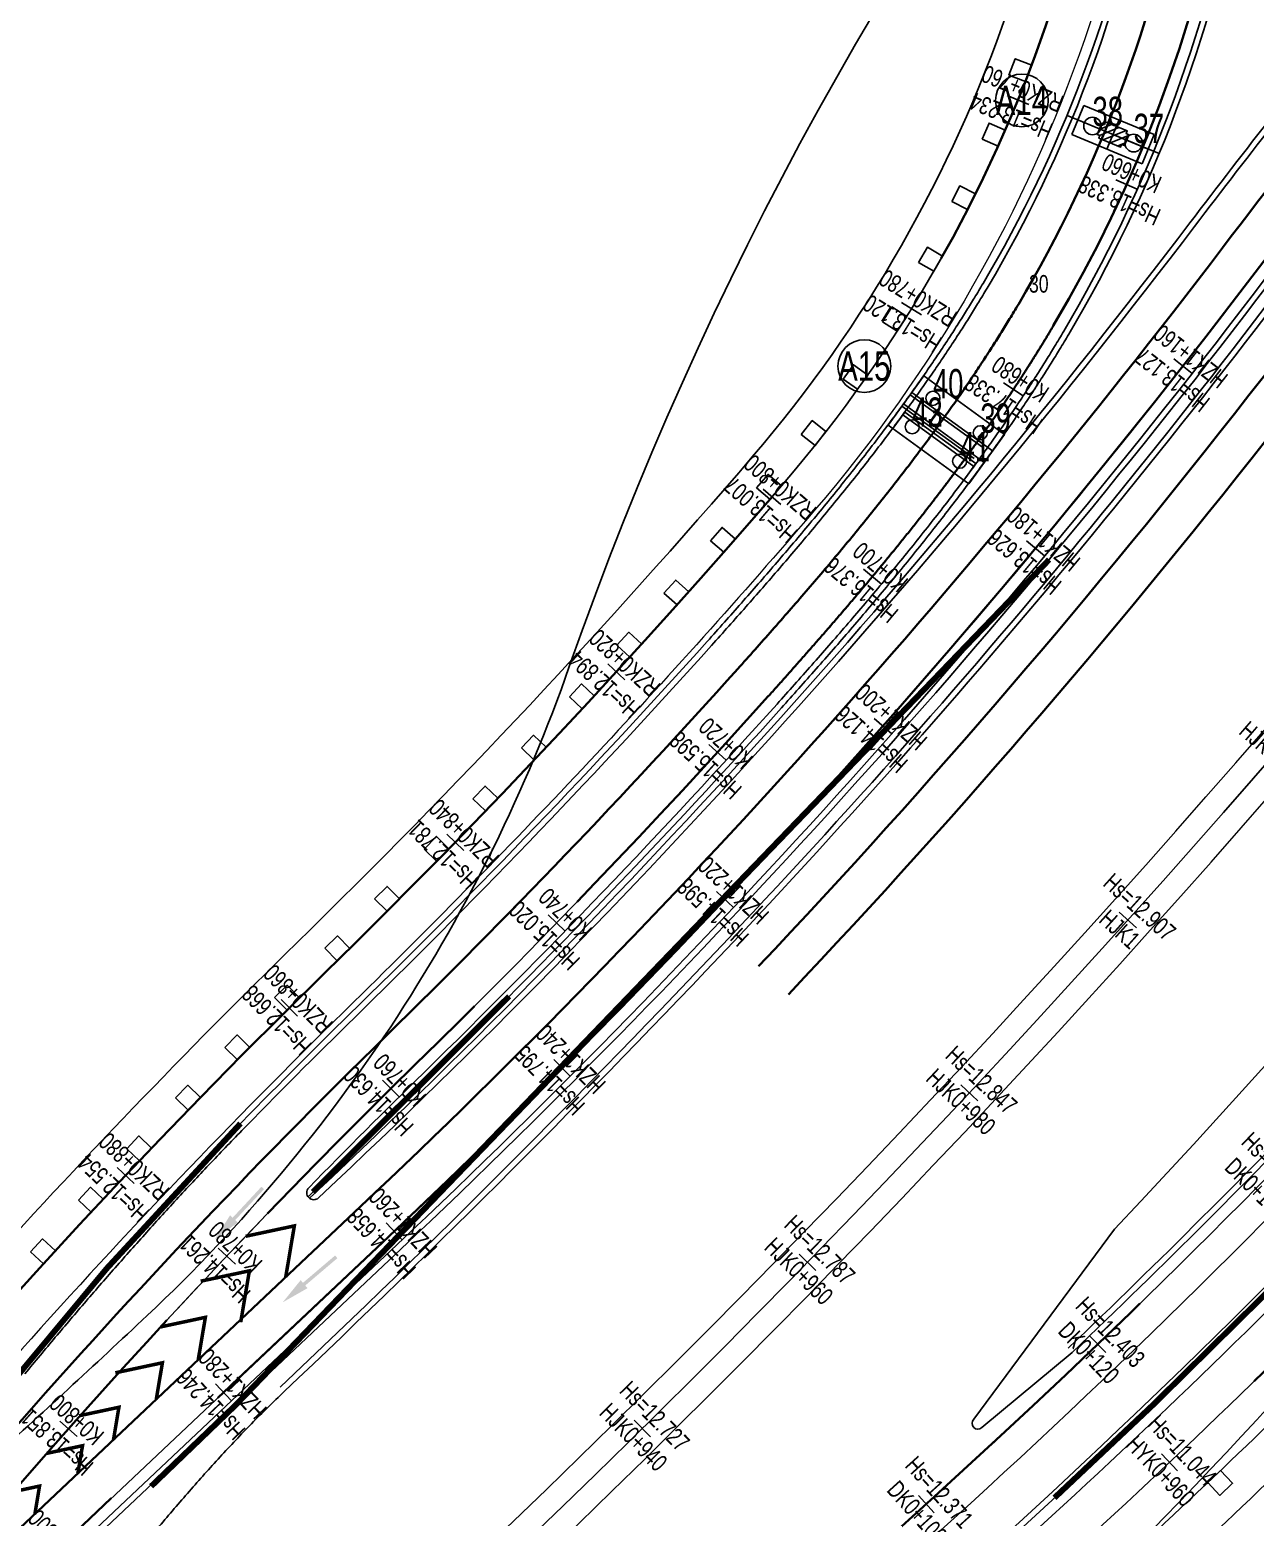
# Model space of a CAD drawing. Extents: x 0 to 558779, y 0 to 2762081.
# Drawn here: x 519588.3 to 519692.8, y 2757285.2 to 2757412.1 of the extents above; entities that cross this region are included whole.
import ezdxf
from ezdxf.enums import TextEntityAlignment as Align

# ---------------------------------------------------------------- set-up
doc = ezdxf.new("R2010")
doc.units = 0
doc.header["$LTSCALE"] = 20
for name, pattern in [('ACAD_ISO03W100', [30, 12, -18]), ('CENTER', [2, 1.25, -0.25, 0.25, -0.25]), ('DASHED', [19.05, 12.7, -6.35]), ('HIDDEN', [0.375, 0.25, -0.125])]:
    doc.linetypes.add(name, pattern=pattern)
for name, color, linetype in [('0JT-地面箭头', 255, 'Continuous'), ('B-标线', 8, 'Continuous'), ('DL-中心线', 10, 'Continuous'), ('DL-人行道边线', 1, 'Continuous'), ('DL-挡墙范围', 2, 'HIDDEN'), ('DL-树池', 110, 'Continuous'), ('DL-非机动车道边线', 6, 'Continuous'), ('L-洛秀互通匝道边线', 140, 'Continuous'), ('L-脊线', 222, 'Continuous'), ('L-辅路绿化带', 3, 'Continuous'), ('QL-分孔线', 4, 'Continuous'), ('QL-墩号', 6, 'Continuous'), ('QL-桥墩', 191, 'Continuous'), ('QL-桥跨数值', 6, 'Continuous'), ('RD-红线', 230, 'Continuous'), ('XW_A', 7, 'Continuous'), ('XW_D', 7, 'Continuous'), ('XW_HY-海江大道右辅路', 7, 'Continuous'), ('XW_HZ（南）-海江大道左辅路', 7, 'Continuous'), ('XW_RZ-海江左慢行', 7, 'Continuous'), ('XW_海江大道（2000坐标）', 7, 'Continuous'), ('XW_辅助线', 7, 'Continuous'), ('YD-G2', 96, 'Continuous'), ('桩号-A', 7, 'Continuous'), ('桩号-D', 7, 'Continuous'), ('桩号-HY-海江大道右辅路', 7, 'Continuous'), ('桩号-HZ（南）-海江大道左辅路', 7, 'Continuous'), ('桩号-RZ-海江左慢行', 7, 'Continuous'), ('桩号-海江大道（2000坐标）', 7, 'Continuous'), ('设计高-A', 7, 'Continuous'), ('设计高-D', 7, 'Continuous'), ('设计高-HY-海江大道右辅路', 7, 'Continuous'), ('设计高-HZ（南）-海江大道左辅路', 7, 'Continuous'), ('设计高-RZ-海江左慢行', 7, 'Continuous'), ('设计高-地面高-A', 7, 'Continuous'), ('设计高-地面高-D', 7, 'Continuous'), ('设计高-地面高-HY-海江大道右辅路', 7, 'Continuous'), ('设计高-地面高-HZ（南）-海江大道左辅路', 7, 'Continuous'), ('设计高-地面高-RZ-海江左慢行', 7, 'Continuous'), ('设计高-地面高-海江大道（2000坐标）', 7, 'Continuous'), ('设计高-海江大道（2000坐标）', 7, 'Continuous')]:
    doc.layers.add(name, color=color, linetype=linetype)
doc.layers.add('坐标标注', color=6, linetype='Continuous', plot=False)
doc.styles.get("Standard").update_dxf_attribs({"font": 'fsdb_e.shx', "width": 0.7, "bigfont": 'hzdx.shx'})
pattern_1 = [(0, (0, 2e-10), (0, 6.985), [5.08, -1.905]), (90, (0, 2e-10), (-6.985, 4e-16), [5.08, -1.905])]

# ---------------------------------------------------------------- blocks, each defined once
blk = doc.blocks.new('shuchi02')
at = {"layer": 'DL-树池', "color": 3}
blk.add_lwpolyline([(-0.75, 0), (0.75, 0), (0.75, -1.5), (-0.75, -1.5)], close=True, dxfattribs=at)
blk = doc.blocks.new('shuchi01')
at = {"layer": 'DL-树池', "color": 3}
blk.add_lwpolyline([(-0.75, 1.5), (0.75, 1.5), (0.75, 0), (-0.75, 0)], close=True, dxfattribs=at)
blk = doc.blocks.new('(9-1)8.5m花瓶墩单排桩2根1.5')
h = blk.add_hatch()
h.set_pattern_fill('ANGLE', color=256)
h.set_pattern_definition(pattern_1)
h.paths.add_polyline_path([(-1.25, -0.5), (-1.25, 0.5), (-1, 0.5), (-1, 0.75), (1, 0.75), (1, 0.5), (1.25, 0.5), (1.25, -0.5), (1, -0.5), (1, -0.75), (-1, -0.75), (-1, -0.5)])
h = blk.add_hatch()
h.set_pattern_fill('ANGLE', color=256)
h.set_pattern_definition(pattern_1)
h.paths.add_polyline_path([(-1.25, -0.5), (-1.25, 0.5), (-1, 0.5), (-1, 0.75), (1, 0.75), (1, 0.5), (1.25, 0.5), (1.25, -0.5), (1, -0.5), (1, -0.75), (-1, -0.75), (-1, -0.5)])
h = blk.add_hatch()
h.set_pattern_fill('ANSI31', color=3, scale=0.15)
h.paths.add_polyline_path([(-1.25, -0.5), (-1.25, 0.5), (-1, 0.5), (-1, 0.75), (1, 0.75), (1, 0.5), (1.25, 0.5), (1.25, -0.5), (1, -0.5), (1, -0.75), (-1, -0.75), (-1, -0.5)])
at = {"layer": 'QL-桥墩', "color": 1}
for p, q in [((-3.25, -1.35), (-3.25, 1.35)), ((-3.25, 1.35), (3.25, 1.35)), ((3.25, 1.35), (3.25, -1.35)), ((3.25, -1.35), (-3.25, -1.35))]:
    blk.add_line(p, q, dxfattribs=at)
at = {"layer": 'QL-桥墩', "color": 3, "linetype": 'CENTER'}
for p, q in [((0, -1.35), (0, 1.35)), ((3.25, 0), (-3.25, 0))]:
    blk.add_line(p, q, dxfattribs=at)
at = {"layer": 'QL-桥墩', "color": 1, "ltscale": 0.1}
blk.add_lwpolyline([(-1.25, -0.5), (-1.25, 0.5), (-1, 0.5), (-1, 0.75), (1, 0.75), (1, 0.5), (1.25, 0.5), (1.25, -0.5), (1, -0.5), (1, -0.75), (-1, -0.75), (-1, -0.5)], close=True, dxfattribs=at)
at = {"layer": 'QL-桥墩', "color": 3}
for centre in [(-1.9, 0), (1.9, 0)]:
    blk.add_circle(centre, 0.75, dxfattribs=at)
blk = doc.blocks.new('8.5米薄壁台')
at = {"layer": 'QL-桥墩', "color": 1}
for p, q in [((-2.25, 4.25), (-2.25, -4.25)), ((-2.25, 4.25), (2.95, 4.25)), ((2.95, 4.25), (2.95, -4.25)), ((-2.25, -4.25), (2.95, -4.25))]:
    blk.add_line(p, q, dxfattribs=at)
at = {"layer": 'QL-桥墩'}
blk.add_line((-0.5, 4.25), (1.2, 4.25), dxfattribs=at)
at = {"layer": 'QL-桥墩', "color": 3, "linetype": 'DASHED', "ltscale": 0.03}
for p, q in [((-0.25, 4.25), (-0.25, -4.25)), ((0.95, 4.25), (0.95, -4.25))]:
    blk.add_line(p, q, dxfattribs=at)
at = {"layer": 'QL-桥墩', "color": 3}
for p, q in [((0, 4.25), (0, -4.25)), ((1.2, 4.25), (1.2, -4.25)), ((-2.25, 3.75), (-0.5, 3.75)), ((-0.8, 3.75), (-0.8, -3.75)), ((-0.5, 3.75), (-0.5, -3.75)), ((-2.25, -3.75), (-0.5, -3.75))]:
    blk.add_line(p, q, dxfattribs=at)
for centre in [(-1.15, 2.5), (1.85, 2.5), (-1.15, -2.5), (1.85, -2.5)]:
    blk.add_circle(centre, 0.6, dxfattribs=at)

msp = doc.modelspace()

# ---------------------------------------------------------------- hatches: boundary and pattern name
at = {"layer": '0JT-地面箭头', "linetype": 'ACAD_ISO03W100'}
for points in [[(519604.069, 2757308.864), (519606.032, 2757310.316), (519605.812, 2757310.52), (519608.263, 2757313.157), (519608.043, 2757313.362), (519605.593, 2757310.724), (519605.373, 2757310.928)], [(519609.857, 2757303.495), (519611.977, 2757304.707), (519611.782, 2757304.936), (519614.525, 2757307.268), (519614.33, 2757307.497), (519611.588, 2757305.164), (519611.394, 2757305.393)]]:
    msp.add_hatch(color=256, dxfattribs=at).paths.add_polyline_path(points)

# ---------------------------------------------------------------- linework, layer by layer
at = {"layer": 'B-标线', "lineweight": 35, "flags": 128}
for points in [[(519983.23, 2758043.567), (519855.439, 2757681.224, -0.0468929), (519779.103, 2757515.992, -0.0431203), (519714.602, 2757424.231, 0.012242), (519690.038, 2757393.503, -0.0410864), (519616.51, 2757311.677), (519534.865, 2757234.597, 0.0025362), (519529.7, 2757229.672, 0.0025362)], [(519750.839, 2757465.494, 0.0120297), (519729.303, 2757433.391, -0.0475201), (519650.458, 2757332.177, -0.0475201)], [(519753.698, 2757463.475, 0.0120297), (519732.256, 2757431.512, -0.0475201), (519653.003, 2757329.774)], [(519686.812, 2757426.272, -0.0869089), (519672.616, 2757388.666, -0.0030719), (519671.868, 2757387.419, -0.0027325), (519671.168, 2757386.283, -0.0027325), (519670.433, 2757385.118, -0.0027325), (519669.66, 2757383.923, -0.0027325), (519668.845, 2757382.693, -0.0027325), (519667.985, 2757381.425, -0.0027325), (519667.075, 2757380.113, -0.0027325), (519666.108, 2757378.752, -0.0027325), (519665.077, 2757377.334, -0.0027325), (519663.973, 2757375.85, -0.0027325), (519662.783, 2757374.286, -0.0027325), (519661.49, 2757372.625, -0.0026271), (519660.129, 2757370.915, -0.0024163), (519658.749, 2757369.217, -0.0022056), (519657.352, 2757367.529, -0.0019948), (519655.938, 2757365.851, -0.001784), (519654.51, 2757364.181, -0.0015732), (519653.069, 2757362.518, -0.0013624), (519651.617, 2757360.862, -0.0011516), (519650.153, 2757359.211, -0.0009408), (519648.681, 2757357.563, -0.0163718), (519618.726, 2757326.286, 0.0199711), (519585.644, 2757291.244, -0.0243726)]]:
    msp.add_lwpolyline(points, format="xyb", dxfattribs=at)
at = {"layer": 'B-标线', "linetype": 'HIDDEN', "lineweight": 35, "ltscale": 5, "flags": 128}
for points in [[(519986.531, 2758042.403), (519858.74, 2757680.06, -0.0468929), (519782.129, 2757514.234, -0.0431203), (519717.282, 2757421.979, 0.012242), (519692.824, 2757391.385, -0.0410864), (519618.913, 2757309.132), (519537.267, 2757232.052, 0.0025362), (519532.129, 2757227.151, 0.0025362)], [(519188.271, 2757654.447, 0.0103217), (519373.607, 2757635.849, 0.0089021), (519426.915, 2757632.563, 0.0001389), (519427.753, 2757632.527, 0.0002778), (519429.467, 2757632.454, 0.0002778), (519431.233, 2757632.38, 0.0002778), (519433.058, 2757632.307, 0.0002778), (519434.946, 2757632.232, 0.0002778), (519436.906, 2757632.157, 0.0002778), (519438.947, 2757632.082, 0.0002778), (519441.078, 2757632.005, 0.0002778), (519443.313, 2757631.927, 0.0002778), (519445.67, 2757631.847, 0.0002778), (519448.17, 2757631.766, 0.0002778), (519450.843, 2757631.681, 0.0002778), (519453.731, 2757631.594, 0.0002778), (519456.896, 2757631.501, 0.0002623), (519460.228, 2757631.407, 0.0002315), (519463.56, 2757631.316, 0.0002006), (519466.892, 2757631.228, 0.0001698), (519470.224, 2757631.143, 0.0001389), (519473.556, 2757631.059, 0.000108), (519476.889, 2757630.978, 0.0000772), (519480.221, 2757630.897, 0.0000463), (519483.553, 2757630.817, 0.0000154), (519486.886, 2757630.738, -0.0001286), (519490.218, 2757630.658, -0.0003858), (519493.55, 2757630.575, -0.000643), (519496.883, 2757630.485, -0.0009002), (519500.214, 2757630.385, -0.0011574), (519503.546, 2757630.271, -0.0014146), (519506.877, 2757630.14, -0.0016718), (519510.206, 2757629.988, -0.001929), (519513.535, 2757629.812, -0.0021862), (519516.862, 2757629.609, -0.0023148), (519520.021, 2757629.388, -0.0023148), (519522.901, 2757629.159, -0.0023148), (519525.565, 2757628.923, -0.0023148), (519528.054, 2757628.678, -0.0023148), (519530.398, 2757628.426, -0.0023148), (519532.62, 2757628.167, -0.0023148), (519534.736, 2757627.9, -0.0023148), (519536.759, 2757627.625, -0.0023148), (519538.7, 2757627.344, -0.0023148), (519540.568, 2757627.055, -0.0023148), (519542.37, 2757626.759, -0.0023148), (519544.112, 2757626.457, -0.0023148), (519545.799, 2757626.148, -0.0011574), (519546.623, 2757625.991, -0.3342123), (519691.822, 2757465.459, -0.0031293), (519692.008, 2757463.245, -0.003215), (519692.166, 2757461.028, -0.0033008), (519692.296, 2757458.81, -0.0033865), (519692.395, 2757456.59, -0.0034722), (519692.465, 2757454.369, -0.003558), (519692.503, 2757452.147, -0.0036437), (519692.509, 2757449.925, -0.0037294), (519692.482, 2757447.703, -0.0038152), (519692.422, 2757445.481, -0.003858), (519692.328, 2757443.285, -0.003858), (519692.204, 2757441.137, -0.003858), (519692.049, 2757439.035, -0.003858), (519691.866, 2757436.975, -0.003858), (519691.655, 2757434.958, -0.003858), (519691.417, 2757432.98, -0.003858), (519691.153, 2757431.04, -0.003858), (519690.865, 2757429.138, -0.003858), (519690.552, 2757427.27, -0.0034722), (519690.251, 2757425.619, -0.0869089), (519675.628, 2757386.884, -0.0030719), (519674.858, 2757385.6, -0.0027325), (519674.138, 2757384.431, -0.0027325), (519673.382, 2757383.234, -0.0027325), (519672.588, 2757382.006, -0.0027325), (519671.753, 2757380.744, -0.0027325), (519670.871, 2757379.445, -0.0027325), (519669.939, 2757378.102, -0.0027325), (519668.95, 2757376.709, -0.0027325), (519667.897, 2757375.261, -0.0027325), (519666.77, 2757373.745, -0.0027325), (519665.556, 2757372.151, -0.0027325), (519664.24, 2757370.46, -0.0026271), (519662.856, 2757368.722, -0.0024163), (519661.455, 2757366.997, -0.0022056), (519660.038, 2757365.285, -0.0019948), (519658.607, 2757363.585, -0.001784), (519657.162, 2757361.896, -0.0015732), (519655.707, 2757360.217, -0.0013624), (519654.241, 2757358.547, -0.0011516), (519652.768, 2757356.883, -0.0009408), (519651.287, 2757355.226, -0.0163718), (519621.173, 2757323.784, 0.0199711), (519588.283, 2757288.944, -0.0243726), (519547.78, 2757246.79)]]:
    msp.add_lwpolyline(points, format="xyb", dxfattribs=at)
at = {"layer": 'B-标线', "lineweight": 35, "const_width": 0.3, "flags": 128}
for points in [[(519606.701, 2757309.138), (519610.853, 2757310.024), (519610.115, 2757305.639)], [(519602.865, 2757305.304), (519607.017, 2757306.19), (519606.278, 2757301.804)], [(519599.448, 2757301.405), (519603.264, 2757302.219), (519602.653, 2757298.594)], [(519595.584, 2757297.485), (519599.599, 2757298.342), (519599.073, 2757295.214)], [(519592.482, 2757293.817), (519595.889, 2757294.545), (519595.422, 2757291.767)], [(519589.731, 2757290.613), (519592.784, 2757291.265), (519592.385, 2757288.901)], [(519586.88, 2757287.34), (519589.119, 2757287.818), (519588.719, 2757285.439)]]:
    msp.add_lwpolyline(points, dxfattribs=at)
at = {"layer": 'DL-中心线', "linetype": 'CENTER', "lineweight": 35, "ltscale": 5, "flags": 128}
for points in [[(519363.527, 2756865.285, -0.0640305), (519480.744, 2757085.351, -0.0528813), (519557.501, 2757172.344), (519677.841, 2757282.704, 0.0308215), (519737.675, 2757344.78, -0.0161286), (519785.39, 2757397.285, 0.1076188), (519897.596, 2757578.067), (519932.402, 2757676.128, -0.0149276), (519945.386, 2757709.511, -0.0002025), (519945.577, 2757709.961, -0.0004051), (519945.969, 2757710.882, -0.0004051), (519946.374, 2757711.83, -0.0004051), (519946.794, 2757712.809, -0.0004051), (519947.231, 2757713.821, -0.0004051), (519947.686, 2757714.871, -0.0004051), (519948.161, 2757715.963, -0.0004051), (519948.66, 2757717.103, -0.0004051), (519949.184, 2757718.298, -0.0004051), (519949.739, 2757719.556, -0.0004051), (519950.33, 2757720.89, -0.0004051), (519950.964, 2757722.315, -0.0004051), (519951.652, 2757723.854, -0.0004051), (519952.408, 2757725.539, -0.0003826), (519953.207, 2757727.312, -0.0003376), (519954.009, 2757729.084, -0.0002926), (519954.812, 2757730.854, -0.0002476), (519955.618, 2757732.624, -0.0002025), (519956.425, 2757734.393, -0.0001575), (519957.234, 2757736.161, -0.0001125), (519958.043, 2757737.929, -0.0000675), (519958.853, 2757739.697, -0.0000225), (519959.664, 2757741.464, 0.0000375), (519960.474, 2757743.232, 0.0001125), (519961.284, 2757745, 0.0001875), (519962.093, 2757746.768, 0.0002626), (519962.9, 2757748.537, 0.0003376), (519963.705, 2757750.307, 0.0004126), (519964.508, 2757752.078, 0.0004876), (519965.307, 2757753.85, 0.0005626), (519966.102, 2757755.625, 0.0006376), (519966.894, 2757757.401, 0.0006752), (519967.641, 2757759.09, 0.0006752), (519968.318, 2757760.633, 0.0006752), (519968.942, 2757762.063, 0.0006752), (519969.521, 2757763.402, 0.0006752), (519970.064, 2757764.666, 0.0006752), (519970.575, 2757765.866, 0.0006752), (519971.06, 2757767.012, 0.0006752), (519971.521, 2757768.11, 0.0006752), (519971.961, 2757769.166, 0.0006752), (519972.383, 2757770.185, 0.0006752), (519972.787, 2757771.171, 0.0006752), (519973.176, 2757772.126, 0.0006752), (519973.551, 2757773.054, 0.0003376), (519973.734, 2757773.508, 0.0402701), (519990.889, 2757828.803, 0.0003376), (519990.996, 2757829.281, 0.0006752), (519991.212, 2757830.257, 0.0006752), (519991.432, 2757831.265, 0.0006752), (519991.656, 2757832.306, 0.0006752), (519991.885, 2757833.385, 0.0006752), (519992.12, 2757834.505, 0.0006752), (519992.362, 2757835.671, 0.0006752), (519992.611, 2757836.89, 0.0006752), (519992.868, 2757838.169, 0.0006752), (519993.136, 2757839.518, 0.0006752), (519993.416, 2757840.95, 0.0006752), (519993.712, 2757842.482, 0.0006752), (519994.027, 2757844.137, 0.0006752), (519994.367, 2757845.953, 0.0006376), (519994.72, 2757847.865, 0.0005626), (519995.068, 2757849.778, 0.0004876), (519995.413, 2757851.691, 0.0004126), (519995.754, 2757853.606, 0.0003376), (519996.092, 2757855.521, 0.0002626), (519996.428, 2757857.436, 0.0001875), (519996.762, 2757859.351, 0.0001125), (519997.095, 2757861.267, 0.0000375), (519997.427, 2757863.183, -0.0000225), (519997.759, 2757865.099, -0.0000675), (519998.092, 2757867.015, -0.0001125), (519998.425, 2757868.93, -0.0001575), (519998.76, 2757870.846, -0.0002025), (519999.096, 2757872.761, -0.0002476), (519999.433, 2757874.676, -0.0002926), (519999.773, 2757876.59, -0.0003376), (520000.115, 2757878.505, -0.0003826), (520000.459, 2757880.418, -0.0004051), (520000.79, 2757882.235, -0.0004051), (520001.094, 2757883.893, -0.0004051), (520001.378, 2757885.427, -0.0004051), (520001.646, 2757886.861, -0.0004051), (520001.901, 2757888.213, -0.0004051), (520002.144, 2757889.495, -0.0004051), (520002.379, 2757890.716, -0.0004051), (520002.605, 2757891.886, -0.0004051), (520002.824, 2757893.009, -0.0004051), (520003.037, 2757894.091, -0.0004051), (520003.245, 2757895.135, -0.0004051), (520003.447, 2757896.147, -0.0004051), (520003.645, 2757897.127, -0.0002025), (520003.743, 2757897.607, -0.0205644), (520015.566, 2757945.503), (520034.389, 2758010.197, -0.0139815), (520060.063, 2758090.044), (520086.942, 2758166.257, 0.0147938), (520122.979, 2758278.961, -0.0147938), (520159.016, 2758391.664), (520173.526, 2758432.806)], [(520012.027, 2758114.695), (519858.74, 2757680.06, -0.0468929), (519782.129, 2757514.234, -0.0431203), (519717.282, 2757421.979, 0.012242), (519692.824, 2757391.385, -0.0410864), (519618.913, 2757309.132), (519537.267, 2757232.052, 0.0918922), (519386.768, 2757026.023), (519356.074, 2756962.094, 0.021525), (519321.436, 2756881.202)], [(519972.856, 2758047.225), (519967.618, 2758032.372, -0.1331082), (519905.246, 2757941.929), (519834.024, 2757881.645, 0.024432), (519798.335, 2757848.312), (519745.375, 2757793.77, 0.1531871), (519723.827, 2757750.995, -0.0264889), (519719.296, 2757730.309), (519694.524, 2757640.305, -0.1563706), (519677.824, 2757614.75, 0.2358019), (519655.675, 2757565.927), (519656.284, 2757549.573, 0.1125263), (519662.027, 2757528.103, -0.1102366), (519681.372, 2757457.065, -0.1911274), (519652.574, 2757373.373, -0.0218671), (519613.482, 2757331.648, 0.0327793), (519560.053, 2757272.069, -0.037184), (519540.027, 2757250.129), (519529.545, 2757240.233, 0.0025362), (519524.323, 2757235.253)], [(519188.271, 2757654.447, 0.0103217), (519373.607, 2757635.849, 0.0089021), (519426.915, 2757632.563, 0.0001389), (519427.753, 2757632.527, 0.0002778), (519429.467, 2757632.454, 0.0002778), (519431.233, 2757632.38, 0.0002778), (519433.058, 2757632.307, 0.0002778), (519434.946, 2757632.232, 0.0002778), (519436.906, 2757632.157, 0.0002778), (519438.947, 2757632.082, 0.0002778), (519441.078, 2757632.005, 0.0002778), (519443.313, 2757631.927, 0.0002778), (519445.67, 2757631.847, 0.0002778), (519448.17, 2757631.766, 0.0002778), (519450.843, 2757631.681, 0.0002778), (519453.731, 2757631.594, 0.0002778), (519456.896, 2757631.501, 0.0002623), (519460.228, 2757631.407, 0.0002315), (519463.56, 2757631.316, 0.0002006), (519466.892, 2757631.228, 0.0001698), (519470.224, 2757631.143, 0.0001389), (519473.556, 2757631.059, 0.000108), (519476.889, 2757630.978, 0.0000772), (519480.221, 2757630.897, 0.0000463), (519483.553, 2757630.817, 0.0000154), (519486.886, 2757630.738, -0.0001286), (519490.218, 2757630.658, -0.0003858), (519493.55, 2757630.575, -0.000643), (519496.883, 2757630.485, -0.0009002), (519500.214, 2757630.385, -0.0011574), (519503.546, 2757630.271, -0.0014146), (519506.877, 2757630.14, -0.0016718), (519510.206, 2757629.988, -0.001929), (519513.535, 2757629.812, -0.0021862), (519516.862, 2757629.609, -0.0023148), (519520.021, 2757629.388, -0.0023148), (519522.901, 2757629.159, -0.0023148), (519525.565, 2757628.923, -0.0023148), (519528.054, 2757628.678, -0.0023148), (519530.398, 2757628.426, -0.0023148), (519532.62, 2757628.167, -0.0023148), (519534.736, 2757627.9, -0.0023148), (519536.759, 2757627.625, -0.0023148), (519538.7, 2757627.344, -0.0023148), (519540.568, 2757627.055, -0.0023148), (519542.37, 2757626.759, -0.0023148), (519544.112, 2757626.457, -0.0023148), (519545.799, 2757626.148, -0.0011574), (519546.623, 2757625.991, -0.3342123), (519691.822, 2757465.459, -0.0031293), (519692.008, 2757463.245, -0.003215), (519692.166, 2757461.028, -0.0033008), (519692.296, 2757458.81, -0.0033865), (519692.395, 2757456.59, -0.0034722), (519692.465, 2757454.369, -0.003558), (519692.503, 2757452.147, -0.0036437), (519692.509, 2757449.925, -0.0037294), (519692.482, 2757447.703, -0.0038152), (519692.422, 2757445.481, -0.003858), (519692.328, 2757443.285, -0.003858), (519692.204, 2757441.137, -0.003858), (519692.049, 2757439.035, -0.003858), (519691.866, 2757436.975, -0.003858), (519691.655, 2757434.958, -0.003858), (519691.417, 2757432.98, -0.003858), (519691.153, 2757431.04, -0.003858), (519690.865, 2757429.138, -0.003858), (519690.552, 2757427.27, -0.0034722), (519690.251, 2757425.619, -0.0869089), (519675.628, 2757386.884, -0.0030719), (519674.858, 2757385.6, -0.0027325), (519674.138, 2757384.431, -0.0027325), (519673.382, 2757383.234, -0.0027325), (519672.588, 2757382.006, -0.0027325), (519671.753, 2757380.744, -0.0027325), (519670.871, 2757379.445, -0.0027325), (519669.939, 2757378.102, -0.0027325), (519668.95, 2757376.709, -0.0027325), (519667.897, 2757375.261, -0.0027325), (519666.77, 2757373.745, -0.0027325), (519665.556, 2757372.151, -0.0027325), (519664.24, 2757370.46, -0.0026271), (519662.856, 2757368.722, -0.0024163), (519661.455, 2757366.997, -0.0022056), (519660.038, 2757365.285, -0.0019948), (519658.607, 2757363.585, -0.001784), (519657.162, 2757361.896, -0.0015732), (519655.707, 2757360.217, -0.0013624), (519654.241, 2757358.547, -0.0011516), (519652.768, 2757356.883, -0.0009408), (519651.287, 2757355.226, -0.0163718), (519621.173, 2757323.784, 0.0199711), (519588.283, 2757288.944, -0.0243726), (519547.78, 2757246.79)], [(519589.096, 2757220.909), (519651.163, 2757274.284, 0.0436644), (519736.397, 2757361.61, -0.0190617), (519779.316, 2757410.14, 0.0358991), (519834.12, 2757476.478, 0.0002315), (519834.444, 2757476.934, 0.000463), (519835.106, 2757477.866, 0.000463), (519835.786, 2757478.829, 0.000463), (519836.486, 2757479.825, 0.000463), (519837.209, 2757480.857, 0.000463), (519837.958, 2757481.929, 0.000463), (519838.735, 2757483.046, 0.000463), (519839.544, 2757484.215, 0.000463), (519840.391, 2757485.443, 0.000463), (519841.281, 2757486.738, 0.000463), (519842.223, 2757488.114, 0.000463), (519843.227, 2757489.587, 0.000463), (519844.309, 2757491.181, 0.000463), (519845.492, 2757492.929, 0.0004372), (519846.733, 2757494.773, 0.0003858), (519847.972, 2757496.618, 0.0003344), (519849.208, 2757498.464, 0.0002829), (519850.441, 2757500.313, 0.0002315), (519851.673, 2757502.163, 0.00018), (519852.903, 2757504.013, 0.0001286), (519854.132, 2757505.865, 0.0000772), (519855.36, 2757507.717, 0.0000257), (519856.588, 2757509.569, -0.0000965), (519857.816, 2757511.421, -0.0002894), (519859.046, 2757513.272, -0.0004823), (519860.278, 2757515.121, -0.0006752), (519861.515, 2757516.968, -0.0008681), (519862.757, 2757518.81, -0.001061), (519864.006, 2757520.648, -0.0012539), (519865.264, 2757522.48, -0.0014468), (519866.532, 2757524.305, -0.0016397), (519867.811, 2757526.122, -0.0017361), (519869.037, 2757527.84, -0.0017361), (519870.168, 2757529.4, -0.0017361), (519871.224, 2757530.836, -0.0017361), (519872.221, 2757532.173, -0.0017361), (519873.169, 2757533.426, -0.0017361), (519874.077, 2757534.609, -0.0017361), (519874.951, 2757535.731, -0.0017361), (519875.795, 2757536.799, -0.0017361), (519876.613, 2757537.819, -0.0017361), (519877.407, 2757538.797, -0.0017361), (519878.182, 2757539.736, -0.0017361), (519878.938, 2757540.64, -0.0017361), (519879.678, 2757541.512, -0.0008681), (519880.042, 2757541.937, -0.0997455), (519929.914, 2757580.771, -0.0034722), (519931.923, 2757581.756, -0.0069446), (519936.071, 2757583.683, -0.0069446), (519940.4, 2757585.55, -0.0069446), (519944.923, 2757587.353, -0.0069446), (519949.655, 2757589.088, -0.0069446), (519954.614, 2757590.753, -0.0069446), (519959.821, 2757592.341, -0.0069446), (519965.305, 2757593.848, -0.0069446), (519971.098, 2757595.268, -0.0069446), (519977.244, 2757596.595, -0.0069446), (519983.8, 2757597.82, -0.0069446), (519990.843, 2757598.936, -0.0069446), (519998.484, 2757599.929, -0.0069446), (520006.883, 2757600.783, -0.0065587), (520015.747, 2757601.444, -0.0057871), (520024.625, 2757601.886, -0.0050155), (520033.51, 2757602.135, -0.0042439), (520042.399, 2757602.22, -0.0034722), (520051.287, 2757602.168, -0.0027006), (520060.175, 2757602.006, -0.001929), (520069.06, 2757601.762, -0.0011574), (520077.944, 2757601.463, -0.0003858), (520086.827, 2757601.137)]]:
    msp.add_lwpolyline(points, format="xyb", dxfattribs=at)
at = {"layer": 'DL-人行道边线', "flags": 128}
for points in [[(519671.407, 2757613.728, 0.2125045), (519652.177, 2757565.797), (519652.787, 2757549.442, 0.1125263), (519658.931, 2757526.47, -0.1102366), (519677.876, 2757456.903, -0.1911274), (519649.918, 2757375.652, -0.0218671), (519611.035, 2757334.151, 0.0322154), (519558.156, 2757275.319, 0.0322154)], [(519682.046, 2757277.062), (519682.572, 2757277.545, 0.0108825), (519704.793, 2757298.831, 0.0108825)]]:
    msp.add_lwpolyline(points, format="xyb", dxfattribs=at)
at = {"layer": 'DL-挡墙范围', "ltscale": 10, "const_width": 0.5}
for points in [[(519675.24, 2757366.883), (519605.848, 2757294.735), (519598.64, 2757287.804)], [(519675.699, 2757286.82), (519683.915, 2757294.568), (519684.235, 2757294.876), (519698.609, 2757309.067), (519712.572, 2757323.664), (519726.112, 2757338.653), (519739.218, 2757354.024), (519745.178, 2757362.053)], [(519612.436, 2757312.918), (519629.179, 2757329.615)], [(519606.258, 2757318.76), (519594.847, 2757306.387), (519581.797, 2757290.694), (519569.081, 2757275.412), (519555.576, 2757260.532), (519541.326, 2757246.542), (519526.871, 2757232.608)]]:
    msp.add_lwpolyline(points, dxfattribs=at)
at = {"layer": 'DL-非机动车道边线', "flags": 128}
for points in [[(519671.877, 2757609.215, 0.2003132), (519655.675, 2757565.927), (519656.284, 2757549.573, 0.1125263), (519662.027, 2757528.103, -0.1102366), (519681.372, 2757457.065, -0.1911274), (519652.574, 2757373.373, -0.0218671), (519613.482, 2757331.648, 0.0327793), (519560.053, 2757272.069, -0.037184), (519540.027, 2757250.129), (519529.545, 2757240.233, 0.0025362), (519524.323, 2757235.253)], [(519661.53, 2757262.996), (519680.206, 2757280.124, 0.0108825), (519702.317, 2757301.306, 0.0108825)]]:
    msp.add_lwpolyline(points, format="xyb", dxfattribs=at)
at = {"layer": 'L-洛秀互通匝道边线', "flags": 128}
for points in [[(519590.726, 2757219.013), (519652.793, 2757272.388, 0.0436644), (519738.331, 2757360.026, -0.0190617), (519781.125, 2757408.414, 0.0358991), (519836.156, 2757475.028, 0.0002315)], [(519593.335, 2757215.981), (519655.401, 2757269.355, 0.0436644), (519741.427, 2757357.492, -0.0190617), (519784.018, 2757405.652, 0.0358991), (519839.415, 2757472.708, 0.0002315)], [(519593.661, 2757215.601), (519655.727, 2757268.976, 0.0436644), (519741.814, 2757357.176, -0.0190617), (519784.38, 2757405.306, 0.0358991), (519839.822, 2757472.418, 0.0002315)], [(519683.373, 2757426.924, -0.0869087), (519669.604, 2757390.449, -0.0030718), (519668.878, 2757389.238, -0.0027325), (519668.198, 2757388.135, -0.0027325), (519667.483, 2757387.002, -0.0027325), (519666.731, 2757385.839, -0.0027325), (519665.938, 2757384.641, -0.0027326), (519665.099, 2757383.405, -0.0027325), (519664.211, 2757382.125, -0.0027325), (519663.266, 2757380.795, -0.0027325), (519662.258, 2757379.408, -0.0027324), (519661.176, 2757377.954, -0.0027325), (519660.009, 2757376.421, -0.0027325), (519658.74, 2757374.79, -0.0026272), (519657.402, 2757373.109, -0.0024163), (519656.044, 2757371.437, -0.0022056), (519654.666, 2757369.773, -0.0019948), (519653.27, 2757368.116, -0.001784), (519651.859, 2757366.465, -0.0015732), (519650.432, 2757364.819, -0.0013624), (519648.992, 2757363.177, -0.0011516), (519647.539, 2757361.538, -0.0009409), (519646.076, 2757359.9, -0.0163719), (519616.279, 2757328.789, 0.0057789), (519606.361, 2757318.863, 0.0057789)], [(519683.865, 2757426.831, -0.0869087), (519670.034, 2757390.194, -0.0030718), (519669.305, 2757388.979, -0.0027326), (519668.622, 2757387.87, -0.0027325), (519667.904, 2757386.733, -0.0027325), (519667.149, 2757385.565, -0.0027325), (519666.353, 2757384.363, -0.0027325), (519665.511, 2757383.122, -0.0027325), (519664.62, 2757381.837, -0.0027325), (519663.672, 2757380.503, -0.0027325), (519662.66, 2757379.112, -0.0027325), (519661.576, 2757377.653, -0.0027325), (519660.405, 2757376.116, -0.0027325), (519659.133, 2757374.481, -0.0026271), (519657.792, 2757372.796, -0.0024163), (519656.43, 2757371.12, -0.0022056), (519655.05, 2757369.452, -0.0019948), (519653.652, 2757367.792, -0.001784), (519652.237, 2757366.138, -0.0015732), (519650.809, 2757364.49, -0.0013624), (519649.367, 2757362.846, -0.0011516), (519647.913, 2757361.205, -0.0009409), (519646.448, 2757359.567, -0.0163719), (519616.628, 2757328.431, 0.0057789), (519606.719, 2757318.514, 0.0057789)], [(519691.724, 2757425.339, -0.0869091), (519676.919, 2757386.12, -0.003072), (519676.139, 2757384.82, -0.0027326), (519675.41, 2757383.637, -0.0027325), (519674.646, 2757382.426, -0.0027326), (519673.843, 2757381.185, -0.0027326), (519672.999, 2757379.909, -0.0027326), (519672.108, 2757378.596, -0.0027325), (519671.167, 2757377.24, -0.0027326), (519670.168, 2757375.834, -0.0027325), (519669.105, 2757374.372, -0.0027326), (519667.968, 2757372.844, -0.0027326), (519666.745, 2757371.236, -0.0027325), (519665.419, 2757369.533, -0.0026272), (519664.025, 2757367.781, -0.0024163), (519662.615, 2757366.045, -0.0022056), (519661.189, 2757364.323, -0.0019948), (519659.75, 2757362.615, -0.001784), (519658.299, 2757360.918, -0.0015732), (519656.837, 2757359.231, -0.0013624), (519655.366, 2757357.554, -0.0011516), (519653.888, 2757355.886, -0.0009407), (519652.404, 2757354.225, -0.0163718), (519622.222, 2757322.711, 0.006026), (519612.03, 2757312.502, 0.006026)], [(519691.233, 2757425.433, -0.0869091), (519676.489, 2757386.374, -0.003072), (519675.712, 2757385.08, -0.0027326), (519674.986, 2757383.902, -0.0027325), (519674.225, 2757382.695, -0.0027325), (519673.425, 2757381.459, -0.0027326), (519672.583, 2757380.188, -0.0027325), (519671.696, 2757378.879, -0.0027326), (519670.758, 2757377.527, -0.0027326), (519669.762, 2757376.126, -0.0027326), (519668.702, 2757374.668, -0.0027325), (519667.569, 2757373.144, -0.0027327), (519666.349, 2757371.541, -0.0027325), (519665.026, 2757369.842, -0.0026272), (519663.636, 2757368.095, -0.0024163), (519662.228, 2757366.363, -0.0022056), (519660.806, 2757364.644, -0.0019948), (519659.369, 2757362.938, -0.001784), (519657.92, 2757361.244, -0.0015732), (519656.46, 2757359.56, -0.0013624), (519654.991, 2757357.885, -0.0011516), (519653.515, 2757356.219, -0.0009407), (519652.031, 2757354.559, -0.0163718), (519621.872, 2757323.069, 0.0057789), (519612.085, 2757313.275, 0.0057789)], [(519701.692, 2757414.058, 0.0072555), (519687.251, 2757395.621, -0.0410864), (519614.108, 2757314.222), (519612.153, 2757312.377)], [(519702.081, 2757413.744, 0.0072555), (519687.649, 2757395.318, -0.0410864), (519614.451, 2757313.858), (519612.927, 2757312.419)], [(519707.918, 2757409.035, 0.0072555), (519693.62, 2757390.78, -0.0410864), (519619.6, 2757308.405), (519587.411, 2757278.016)], [(519708.679, 2757409.181, 0.0074408), (519694.019, 2757390.477, -0.0410864), (519619.943, 2757308.041), (519587.754, 2757277.653)], [(519708.807, 2757409.084, -0.0357898), (519647.913, 2757334.58)], [(519708.875, 2757408.312, -0.0355698), (519648.277, 2757334.237)], [(519609.648, 2757296.248, 0.0138764), (519647.913, 2757334.58, 0.0138764)], [(519609.991, 2757295.885, 0.0138764), (519648.277, 2757334.237)], [(519676.857, 2757299.58, 0.0114545), (519699.5, 2757322.191, 0.0114545)], [(519677.202, 2757299.219, 0.0114545), (519699.862, 2757321.846, 0.0114545)], [(519606.361, 2757318.863, 0.0017658), (519604.952, 2757317.409, 0.0017246), (519603.552, 2757315.946, 0.0016835), (519602.163, 2757314.472, 0.0016423), (519600.783, 2757312.99, 0.0016011), (519599.414, 2757311.499, 0.00156), (519598.053, 2757309.999, 0.0015189), (519596.702, 2757308.491, 0.0014778), (519595.361, 2757306.975, 0.0014366), (519594.028, 2757305.451, 0.0013955), (519592.704, 2757303.92, 0.0013545), (519591.388, 2757302.381, 0.0013134), (519590.081, 2757300.836, 0.0012723), (519588.782, 2757299.285, 0.0012312), (519587.491, 2757297.726, 0.0011901)], [(519606.719, 2757318.514, 0.0017658), (519605.312, 2757317.063, 0.0017246), (519603.915, 2757315.601, 0.0016835), (519602.528, 2757314.131, 0.0016423), (519601.151, 2757312.651, 0.0016011), (519599.783, 2757311.162, 0.00156), (519598.425, 2757309.664, 0.0015189), (519597.076, 2757308.158, 0.0014778), (519595.736, 2757306.644, 0.0014366), (519594.405, 2757305.123, 0.0013955), (519593.083, 2757303.594, 0.0013545), (519591.769, 2757302.058, 0.0013134), (519590.464, 2757300.514, 0.0012723), (519589.166, 2757298.965, 0.0012312), (519587.876, 2757297.408, 0.0011901)], [(519586.591, 2757268.619, 0.0003531), (519587.877, 2757270.233, 0.0000061), (519589.163, 2757271.848, -0.0003397), (519590.45, 2757273.464, -0.0006849), (519591.741, 2757275.078, -0.0010299), (519593.038, 2757276.687, 0.0008318), (519594.322, 2757278.272, -0.0007484), (519595.567, 2757279.813, -0.0011128), (519596.817, 2757281.348, -0.0014795), (519598.072, 2757282.874, -0.0018487), (519599.336, 2757284.389, -0.0022206), (519600.61, 2757285.892, -0.002595), (519601.897, 2757287.38, -0.0029717), (519603.198, 2757288.851, -0.0033501), (519604.515, 2757290.303, -0.0037294), (519605.851, 2757291.735, -0.0041087), (519607.208, 2757293.143, -0.0044866), (519608.587, 2757294.527, -0.0048614), (519609.991, 2757295.885)]]:
    msp.add_lwpolyline(points, format="xyb", dxfattribs=at)
at = {"layer": 'L-洛秀互通匝道边线'}
msp.add_arc((519612.515, 2757312.855), 0.6, 135.68482, 313.35217, dxfattribs=at)
at = {"layer": 'L-脊线'}
for centre, radius, start, end in [((520040.674, 2756894.81), 600, 135.684818, 138.936854), ((519194.747, 2757805.023), 700, 310.694247, 312.82677)]:
    msp.add_arc(centre, radius, start, end, dxfattribs=at)
at = {"layer": 'L-辅路绿化带'}
for p, q in [((519680.829, 2757309.735), (519668.811, 2757293.524)), ((519677.202, 2757299.219), (519669.509, 2757292.809))]:
    msp.add_line(p, q, dxfattribs=at)
at = {"layer": 'L-辅路绿化带', "lineweight": 0, "flags": 128}
for points in [[(519375.907, 2756956.026, -0.0968453), (519606.732, 2757263.593, 0.1251069), (519879.487, 2757672.743), (520150.421, 2758440.955)], [(519379.531, 2756954.334, -0.0968312), (519609.412, 2757260.623, 0.1251069), (519883.259, 2757671.413), (520154.193, 2758439.624)], [(519680.829, 2757309.735, 0.1036818), (519897.405, 2757666.424), (520032.71, 2758050.068)], [(519676.057, 2757608.485, 0.2110492), (519659.173, 2757566.058), (519659.782, 2757549.703, 0.1125263), (519665.123, 2757529.737, -0.1102366), (519684.869, 2757457.227, -0.1911274), (519655.231, 2757371.094, -0.0218671), (519615.929, 2757329.146, 0.0327793), (519562.807, 2757269.908, -0.037184), (519542.43, 2757247.584), (519531.947, 2757237.688, 0.0025362), (519526.751, 2757232.732)], [(519436.708, 2757024.374, -0.0191885), (519477.89, 2757087.377, -0.0528813), (519555.135, 2757174.924), (519675.475, 2757285.283, 0.0308215), (519735.01, 2757347.049, -0.0161286), (519782.877, 2757399.721, 0.1076188), (519894.298, 2757579.238)]]:
    msp.add_lwpolyline(points, format="xyb", dxfattribs=at)
at = {"layer": 'L-辅路绿化带'}
msp.add_arc((519669.169, 2757293.175), 0.5, 135.76892, 312.82681, dxfattribs=at)
at = {"layer": 'QL-分孔线'}
msp.add_line((519684.621, 2757401.534), (519676.767, 2757404.785), dxfattribs=at)
at = {"layer": 'QL-分孔线', "color": 1}
msp.add_line((519669.7, 2757375.185), (519662.822, 2757380.18), dxfattribs=at)
at = {"layer": 'QL-墩号'}
for centre in [(519672.921, 2757406.068), (519659.476, 2757383.401)]:
    msp.add_circle(centre, 2.25, dxfattribs=at)
at = {"layer": 'RD-红线'}
for points in [[(519760.926, 2757517.424, 0.1684617), (519634.308, 2757357.75, -0.12053), (519598.299, 2757302.373, -0.0047865), (519584.732, 2757289.866, -0.0047865)], [(519768.893, 2757401.194, 0.0197168), (519756.984, 2757381.77, -0.0657416), (519683.702, 2757283.722, -0.0003858), (519683.194, 2757283.203, -0.0007716), (519682.155, 2757282.144, -0.0007716), (519681.082, 2757281.058, -0.0002877), (519680.668, 2757280.64), (519694.574, 2757244.532)]]:
    msp.add_lwpolyline(points, format="xyb", dxfattribs=at)
at = {"layer": 'XW_A', "color": 6, "flags": 128}
msp.add_lwpolyline([(519675.628, 2757386.884, -0.0003255), (519675.549, 2757386.749, -0.0024531), (519674.933, 2757385.724, -0.0030504), (519674.131, 2757384.42, -0.0029504), (519673.313, 2757383.126, -0.0028504), (519672.481, 2757381.842, -0.0027504), (519671.634, 2757380.567, -0.0026504), (519670.773, 2757379.301, -0.0025504), (519669.899, 2757378.045, -0.0024504), (519669.013, 2757376.797, -0.0023504), (519668.115, 2757375.558, -0.0022504), (519667.205, 2757374.327, -0.0021504), (519666.285, 2757373.104, -0.0020504), (519665.354, 2757371.889, -0.0019504), (519664.414, 2757370.681, -0.0018504), (519663.464, 2757369.48, -0.0017504), (519662.506, 2757368.287, -0.0016504), (519661.54, 2757367.1, -0.0015504), (519660.566, 2757365.919, -0.0014504), (519659.585, 2757364.744, -0.0013504), (519658.597, 2757363.575, -0.0012504), (519657.604, 2757362.41, -0.0011504), (519656.605, 2757361.251, -0.0010504), (519655.601, 2757360.096, -0.0009504), (519654.592, 2757358.944, -0.0008504), (519653.579, 2757357.797, -0.0007504), (519652.562, 2757356.653, -0.0006504), (519651.542, 2757355.511, -0.0001439), (519651.287, 2757355.226)], format="xyb", dxfattribs=at)
msp.add_lwpolyline([(519675.628, 2757386.884, -0.0003255), (519675.549, 2757386.749, -0.0024531), (519674.933, 2757385.724, -0.0030504), (519674.131, 2757384.42, -0.0029504), (519673.313, 2757383.126, -0.0028504), (519672.481, 2757381.842, -0.0027504), (519671.634, 2757380.567, -0.0026504), (519670.773, 2757379.301, -0.0025504), (519669.899, 2757378.045, -0.0024504), (519669.013, 2757376.797, -0.0023504), (519668.115, 2757375.558, -0.0022504), (519667.205, 2757374.327, -0.0021504), (519666.285, 2757373.104, -0.0020504), (519665.354, 2757371.889, -0.0019504), (519664.414, 2757370.681, -0.0018504), (519663.464, 2757369.48, -0.0017504), (519662.506, 2757368.287, -0.0016504), (519661.54, 2757367.1, -0.0015504), (519660.566, 2757365.919, -0.0014504), (519659.585, 2757364.744, -0.0013504), (519658.597, 2757363.575, -0.0012504), (519657.604, 2757362.41, -0.0011504), (519656.605, 2757361.251, -0.0010504), (519655.601, 2757360.096, -0.0009504), (519654.592, 2757358.944, -0.0008504), (519653.579, 2757357.797, -0.0007504), (519652.562, 2757356.653, -0.0006504), (519651.542, 2757355.511, -0.0001439), (519651.287, 2757355.226)], format="xyb", dxfattribs=at)
at = {"layer": 'XW_A', "color": 2}
for centre, radius, start, end in [((519572.356, 2757447.996), 120, 329.3847, 349.25284), ((519572.356, 2757447.996), 120, 329.3847, 349.25284), ((519156.225, 2757799.23), 665, 314.360413, 318.112221), ((519156.225, 2757799.23), 665, 314.360413, 318.112221), ((520040.674, 2756894.81), 600, 134.360413, 138.936854), ((520040.674, 2756894.81), 600, 134.360413, 138.936854)]:
    msp.add_arc(centre, radius, start, end, dxfattribs=at)
at = {"layer": 'XW_D', "color": 2}
msp.add_arc((519194.747, 2757805.023), 700, 310.694247, 320.69503, dxfattribs=at)
msp.add_arc((519194.747, 2757805.023), 700, 310.694247, 320.69503, dxfattribs=at)
at = {"layer": 'XW_HY-海江大道右辅路', "color": 2}
msp.add_arc((519204.722, 2757798.609), 700, 312.522833, 319.584354, dxfattribs=at)
msp.add_arc((519204.722, 2757798.609), 700, 312.522833, 319.584354, dxfattribs=at)
at = {"layer": 'XW_HZ（南）-海江大道左辅路', "color": 4}
msp.add_line((519618.913, 2757309.132), (519537.267, 2757232.052), dxfattribs=at)
msp.add_line((519618.913, 2757309.132), (519537.267, 2757232.052), dxfattribs=at)
at = {"layer": 'XW_HZ（南）-海江大道左辅路', "color": 2}
msp.add_arc((519156.225, 2757799.23), 674, 313.352168, 322.763193, dxfattribs=at)
msp.add_arc((519156.225, 2757799.23), 674, 313.352168, 322.763193, dxfattribs=at)
at = {"layer": 'XW_RZ-海江左慢行', "color": 2}
for centre, radius, start, end in [((519561.501, 2757451.512), 120, 319.37118, 2.65236), ((519561.501, 2757451.512), 120, 319.37118, 2.65236), ((519156.225, 2757799.23), 654, 314.360413, 319.371177), ((519156.225, 2757799.23), 654, 314.360413, 319.371177), ((520040.674, 2756894.81), 611, 134.360413, 141.870182), ((520040.674, 2756894.81), 611, 134.360413, 141.870182)]:
    msp.add_arc(centre, radius, start, end, dxfattribs=at)
at = {"layer": 'XW_海江大道（2000坐标）', "color": 2}
msp.add_arc((518938.306, 2758004.68), 1000, 312.049004, 340.573195, dxfattribs=at)
msp.add_arc((518938.306, 2758004.68), 1000, 312.049004, 340.573195, dxfattribs=at)
at = {"layer": 'XW_辅助线', "color": 2}
msp.add_arc((519158.604, 2757796.647), 680, 316.640188, 327.52281, dxfattribs=at)
msp.add_arc((519158.604, 2757796.647), 680, 316.640188, 327.52281, dxfattribs=at)
at = {"layer": 'YD-G2'}
msp.add_lwpolyline([(519768.892, 2757401.199, 0.0197168), (519756.983, 2757381.775, -0.0657416), (519683.701, 2757283.727, -0.0003858), (519683.193, 2757283.208, -0.0007716), (519682.154, 2757282.149, -0.0007716), (519681.08, 2757281.063, -0.0002877), (519680.666, 2757280.646), (519689.75, 2757257.06, 0.0462744), (519814.432, 2757408.011), (519798.953, 2757409.006), (519795.575, 2757409.223), (519787.51, 2757409.742), (519768.792, 2757401.012), (519768.892, 2757401.199, 0.0197168)], format="xyb", close=True, dxfattribs=at)
at = {"layer": '设计高-地面高-A'}
for p, q in [((519682.762, 2757398.485), (519680.937, 2757399.303)), ((519673.027, 2757380.854), (519671.359, 2757381.957)), ((519660.934, 2757364.798), (519659.398, 2757366.079)), ((519647.684, 2757349.758), (519646.208, 2757351.108)), ((519633.946, 2757335.183), (519632.511, 2757336.577)), ((519619.791, 2757321.024), (519618.386, 2757322.447)), ((519605.821, 2757306.761), (519604.369, 2757308.136)), ((519592.333, 2757292.039), (519590.836, 2757293.366))]:
    msp.add_line(p, q, dxfattribs=at)
at = {"layer": '设计高-地面高-D'}
for p, q in [((519678.696, 2757300.648), (519680.081, 2757299.205)), ((519664.09, 2757287.029), (519665.433, 2757285.547))]:
    msp.add_line(p, q, dxfattribs=at)
at = {"layer": '设计高-地面高-HY-海江大道右辅路'}
msp.add_line((519684.817, 2757290.564), (519686.19, 2757289.111), dxfattribs=at)
at = {"layer": '设计高-地面高-HZ（南）-海江大道左辅路'}
for p, q in [((519687.446, 2757382.781), (519685.872, 2757384.015)), ((519674.856, 2757367.203), (519673.32, 2757368.483)), ((519661.81, 2757352.006), (519660.312, 2757353.331)), ((519648.319, 2757337.203), (519646.861, 2757338.572)), ((519634.394, 2757322.806), (519632.977, 2757324.218)), ((519620.048, 2757308.829), (519618.674, 2757310.282)), ((519605.505, 2757295.098), (519604.132, 2757296.553))]:
    msp.add_line(p, q, dxfattribs=at)
at = {"layer": '设计高-地面高-RZ-海江左慢行'}
for p, q in [((519673.502, 2757405.721), (519671.65, 2757406.478)), ((519664.353, 2757387.775), (519662.653, 2757388.828)), ((519652.366, 2757371.598), (519650.851, 2757372.904)), ((519639.059, 2757356.628), (519637.585, 2757357.979)), ((519625.3, 2757342.071), (519623.868, 2757343.467)), ((519611.133, 2757327.931), (519609.724, 2757329.351)), ((519597.188, 2757313.641), (519595.734, 2757315.015))]:
    msp.add_line(p, q, dxfattribs=at)
at = {"layer": '设计高-地面高-海江大道（2000坐标）'}
for p, q in [((519681.219, 2757336.787), (519682.706, 2757335.45)), ((519667.713, 2757322.063), (519669.173, 2757320.696)), ((519653.916, 2757307.612), (519655.348, 2757306.217)), ((519639.832, 2757293.441), (519641.237, 2757292.017))]:
    msp.add_line(p, q, dxfattribs=at)

# ---------------------------------------------------------------- block references
at = {"layer": 'DL-树池'}
for name, p, rotation in [('shuchi01', (519673.487, 2757408.394), 68.94144073009726), ('shuchi01', (519671.192, 2757402.85), 66.07665175444733), ('shuchi01', (519668.623, 2757397.429), 63.21186277879679), ('shuchi01', (519665.786, 2757392.143), 60.34707380314686), ('shuchi01', (519662.688, 2757387.005), 57.48228482749631), ('shuchi01', (519659.338, 2757382.028), 54.61749585184636), ('shuchi01', (519655.743, 2757377.225), 51.75270687619584), ('shuchi01', (519651.915, 2757372.606), 49.28250538265058), ('shuchi01', (519647.98, 2757368.076), 48.75685602928451), ('shuchi01', (519644.004, 2757363.583), 48.23120667591843), ('shuchi01', (519639.986, 2757359.126), 47.70555732255226), ('shuchi01', (519635.929, 2757354.707), 47.17990796918617), ('shuchi01', (519631.83, 2757350.324), 46.6542586158201), ('shuchi01', (519627.692, 2757345.98), 46.12860926245401), ('shuchi01', (519623.514, 2757341.674), 45.60295990908786), ('shuchi01', (519619.296, 2757337.406), 45.07731055572175), ('shuchi01', (519615.04, 2757333.177), 44.55166120235568), ('shuchi01', (519610.761, 2757328.971), 44.71834727216267), ('shuchi01', (519606.519, 2757324.728), 45.28098995151196), ('shuchi01', (519602.318, 2757320.444), 45.84363263086124), ('shuchi01', (519598.159, 2757316.119), 46.40627531021052), ('shuchi01', (519594.043, 2757311.754), 46.96891798955981), ('shuchi01', (519589.971, 2757307.348), 47.53156066890909), ('shuchi02', (519689.32, 2757288.632), 43.53823146990306)]:
    msp.add_blockref(name, p, dxfattribs=dict(at, rotation=rotation))
at = {"layer": 'QL-桥墩', "lineweight": 35, "rotation": 157.5173983536454}
msp.add_blockref('(9-1)8.5m花瓶墩单排桩2根1.5', (519680.694, 2757403.159), dxfattribs=at)
at = {"layer": 'QL-桥墩', "rotation": 54.01588473405858}
msp.add_blockref('8.5米薄壁台', (519666.261, 2757377.683), dxfattribs=at)

# ---------------------------------------------------------------- texts
at = {"layer": 'QL-墩号', "width": 0.75}
for s, p in [('A14', (519672.921, 2757406.068)), ('A15', (519659.476, 2757383.401))]:
    msp.add_text(s, height=2.5, dxfattribs=at).set_placement(p, align=Align.MIDDLE_CENTER)
at = {"layer": 'QL-桥跨数值', "lineweight": 35, "width": 0.75}
msp.add_text('30', height=1.5, dxfattribs=at).set_placement((519674.358, 2757389.22), align=Align.BOTTOM_CENTER)
msp.add_text('30', height=1.5, dxfattribs=at).set_placement((519674.358, 2757389.22), align=Align.BOTTOM_CENTER)
at = {"layer": '坐标标注', "width": 0.7}
for s, p in [('38', (519678.938, 2757403.886)), ('37', (519682.45, 2757402.433)), ('40', (519665.325, 2757380.649)), ('42', (519663.562, 2757378.221)), ('43', (519663.562, 2757378.221)), ('39', (519669.371, 2757377.711)), ('41', (519667.608, 2757375.283))]:
    msp.add_text(s, height=2.5, dxfattribs=at).set_placement(p)
at = {"layer": '桩号-A', "width": 0.75}
for s, rotation, p in [('K0+660', 155.84627, (519681.972, 2757399.168)), ('K0+680', 146.50153, (519672.359, 2757381.656)), ('K0+700', 140.17404, (519660.358, 2757365.669)), ('K0+720', 137.55504, (519647.148, 2757350.655)), ('K0+740', 135.83186, (519633.437, 2757336.095)), ('K0+760', 134.63942, (519619.302, 2757321.947)), ('K0+780', 136.54928, (519605.301, 2757307.666)), ('K0+800', 138.45914, (519591.784, 2757292.927))]:
    msp.add_text(s, height=1.5, rotation=rotation, dxfattribs=at).set_placement(p, align=Align.TOP_CENTER)
at = {"layer": '桩号-D', "width": 0.75}
for s, rotation, p in [('DK0+140', 315.45304, (519693.41, 2757313.764)), ('DK0+120', 313.81602, (519679.172, 2757299.719)), ('DK0+100', 312.179, (519664.539, 2757286.086))]:
    msp.add_text(s, height=1.5, rotation=rotation, dxfattribs=at).set_placement(p, align=Align.TOP_CENTER)
at = {"layer": '桩号-HY-海江大道右辅路', "width": 0.75}
msp.add_text('HYK0+960', height=1.5, rotation=313.37979, dxfattribs=at).set_placement((519685.286, 2757289.631), align=Align.TOP_CENTER)
at = {"layer": '桩号-HZ（南）-海江大道左辅路', "width": 0.75}
for s, rotation, p in [('HZK1+160', 141.90545, (519686.844, 2757383.634)), ('HZK1+180', 140.20528, (519674.28, 2757368.074)), ('HZK1+200', 138.50511, (519661.26, 2757352.893)), ('HZK1+220', 136.80494, (519647.795, 2757338.106)), ('HZK1+240', 135.10477, (519633.897, 2757323.724)), ('HZK1+260', 133.40459, (519619.579, 2757309.761)), ('HZK1+280', 133.35217, (519605.037, 2757296.031)), ('HZK1+300', 133.35217, (519590.494, 2757282.302))]:
    msp.add_text(s, height=1.5, rotation=rotation, dxfattribs=at).set_placement(p, align=Align.TOP_CENTER)
at = {"layer": '桩号-RZ-海江左慢行', "width": 0.75}
for s, rotation, p in [('RZK0+760', 157.76281, (519672.69, 2757406.377)), ('RZK0+780', 148.21351, (519663.661, 2757388.557)), ('RZK0+800', 139.24146, (519651.805, 2757372.478)), ('RZK0+820', 137.48929, (519638.525, 2757357.525)), ('RZK0+840', 135.73713, (519624.793, 2757342.984)), ('RZK0+860', 134.76228, (519610.641, 2757328.853)), ('RZK0+880', 136.63776, (519596.667, 2757314.546))]:
    msp.add_text(s, height=1.5, rotation=rotation, dxfattribs=at).set_placement(p, align=Align.TOP_CENTER)
at = {"layer": '桩号-海江大道（2000坐标）', "width": 0.75}
for s, rotation, p in [('HJK1+020', 319.18973, (519694.988, 2757350.897)), ('HJK1', 318.04381, (519681.762, 2757335.895)), ('HJK0+980', 316.89789, (519668.238, 2757321.161)), ('HJK0+960', 315.75198, (519654.423, 2757306.7)), ('HJK0+940', 314.60606, (519640.321, 2757292.518))]:
    msp.add_text(s, height=1.5, rotation=rotation, dxfattribs=at).set_placement(p, align=Align.TOP_CENTER)
at = {"layer": '设计高-A', "width": 0.75}
for s, rotation, p in [('Hs=18.338', 155.84627, (519681.727, 2757398.62)), ('Hs=17.338', 146.50153, (519672.027, 2757381.155)), ('Hs=16.376', 140.17404, (519659.974, 2757365.208)), ('Hs=15.598', 137.55504, (519646.743, 2757350.212)), ('Hs=15.020', 135.83186, (519633.019, 2757335.665)), ('Hs=14.630', 134.63942, (519618.875, 2757321.525)), ('Hs=14.261', 136.54928, (519604.888, 2757307.231)), ('Hs=13.851', 138.45914, (519591.386, 2757292.478))]:
    msp.add_text(s, height=1.5, rotation=rotation, dxfattribs=at).set_placement(p, align=Align.BOTTOM_CENTER)
at = {"layer": '设计高-D', "width": 0.75}
for s, rotation, p in [('Hs=12.394', 315.45304, (519693.831, 2757314.192)), ('Hs=12.403', 313.81602, (519679.605, 2757300.134)), ('Hs=12.371', 312.179, (519664.984, 2757286.489))]:
    msp.add_text(s, height=1.5, rotation=rotation, dxfattribs=at).set_placement(p, align=Align.BOTTOM_CENTER)
at = {"layer": '设计高-HY-海江大道右辅路', "width": 0.75}
msp.add_text('Hs=11.044', height=1.5, rotation=313.37979, dxfattribs=at).set_placement((519685.722, 2757290.043), align=Align.BOTTOM_CENTER)
at = {"layer": '设计高-HZ（南）-海江大道左辅路', "width": 0.75}
for s, rotation, p in [('Hs=13.127', 141.90545, (519686.474, 2757383.162)), ('Hs=13.626', 140.20528, (519673.896, 2757367.613)), ('Hs=14.126', 138.50511, (519660.862, 2757352.444)), ('Hs=14.598', 136.80494, (519647.384, 2757337.668)), ('Hs=14.795', 135.10477, (519633.474, 2757323.299)), ('Hs=14.658', 133.40459, (519619.143, 2757309.349)), ('Hs=14.246', 133.35217, (519604.6, 2757295.62))]:
    msp.add_text(s, height=1.5, rotation=rotation, dxfattribs=at).set_placement(p, align=Align.BOTTOM_CENTER)
at = {"layer": '设计高-RZ-海江左慢行', "width": 0.75}
for s, rotation, p in [('Hs=13.234', 157.76281, (519672.463, 2757405.821)), ('Hs=13.120', 148.21351, (519663.345, 2757388.046)), ('Hs=13.007', 139.24146, (519651.413, 2757372.024)), ('Hs=12.894', 137.48929, (519638.119, 2757357.082)), ('Hs=12.781', 135.73713, (519624.375, 2757342.554)), ('Hs=12.668', 134.76228, (519610.215, 2757328.43)), ('Hs=12.554', 136.63776, (519596.255, 2757314.11))]:
    msp.add_text(s, height=1.5, rotation=rotation, dxfattribs=at).set_placement(p, align=Align.BOTTOM_CENTER)
at = {"layer": '设计高-海江大道（2000坐标）', "width": 0.75}
for s, rotation, p in [('Hs=12.907', 318.04381, (519682.163, 2757336.341)), ('Hs=12.847', 316.89789, (519668.648, 2757321.599)), ('Hs=12.787', 315.75198, (519654.841, 2757307.129)), ('Hs=12.727', 314.60606, (519640.748, 2757292.939))]:
    msp.add_text(s, height=1.5, rotation=rotation, dxfattribs=at).set_placement(p, align=Align.BOTTOM_CENTER)

doc.saveas('drawing.dxf')
